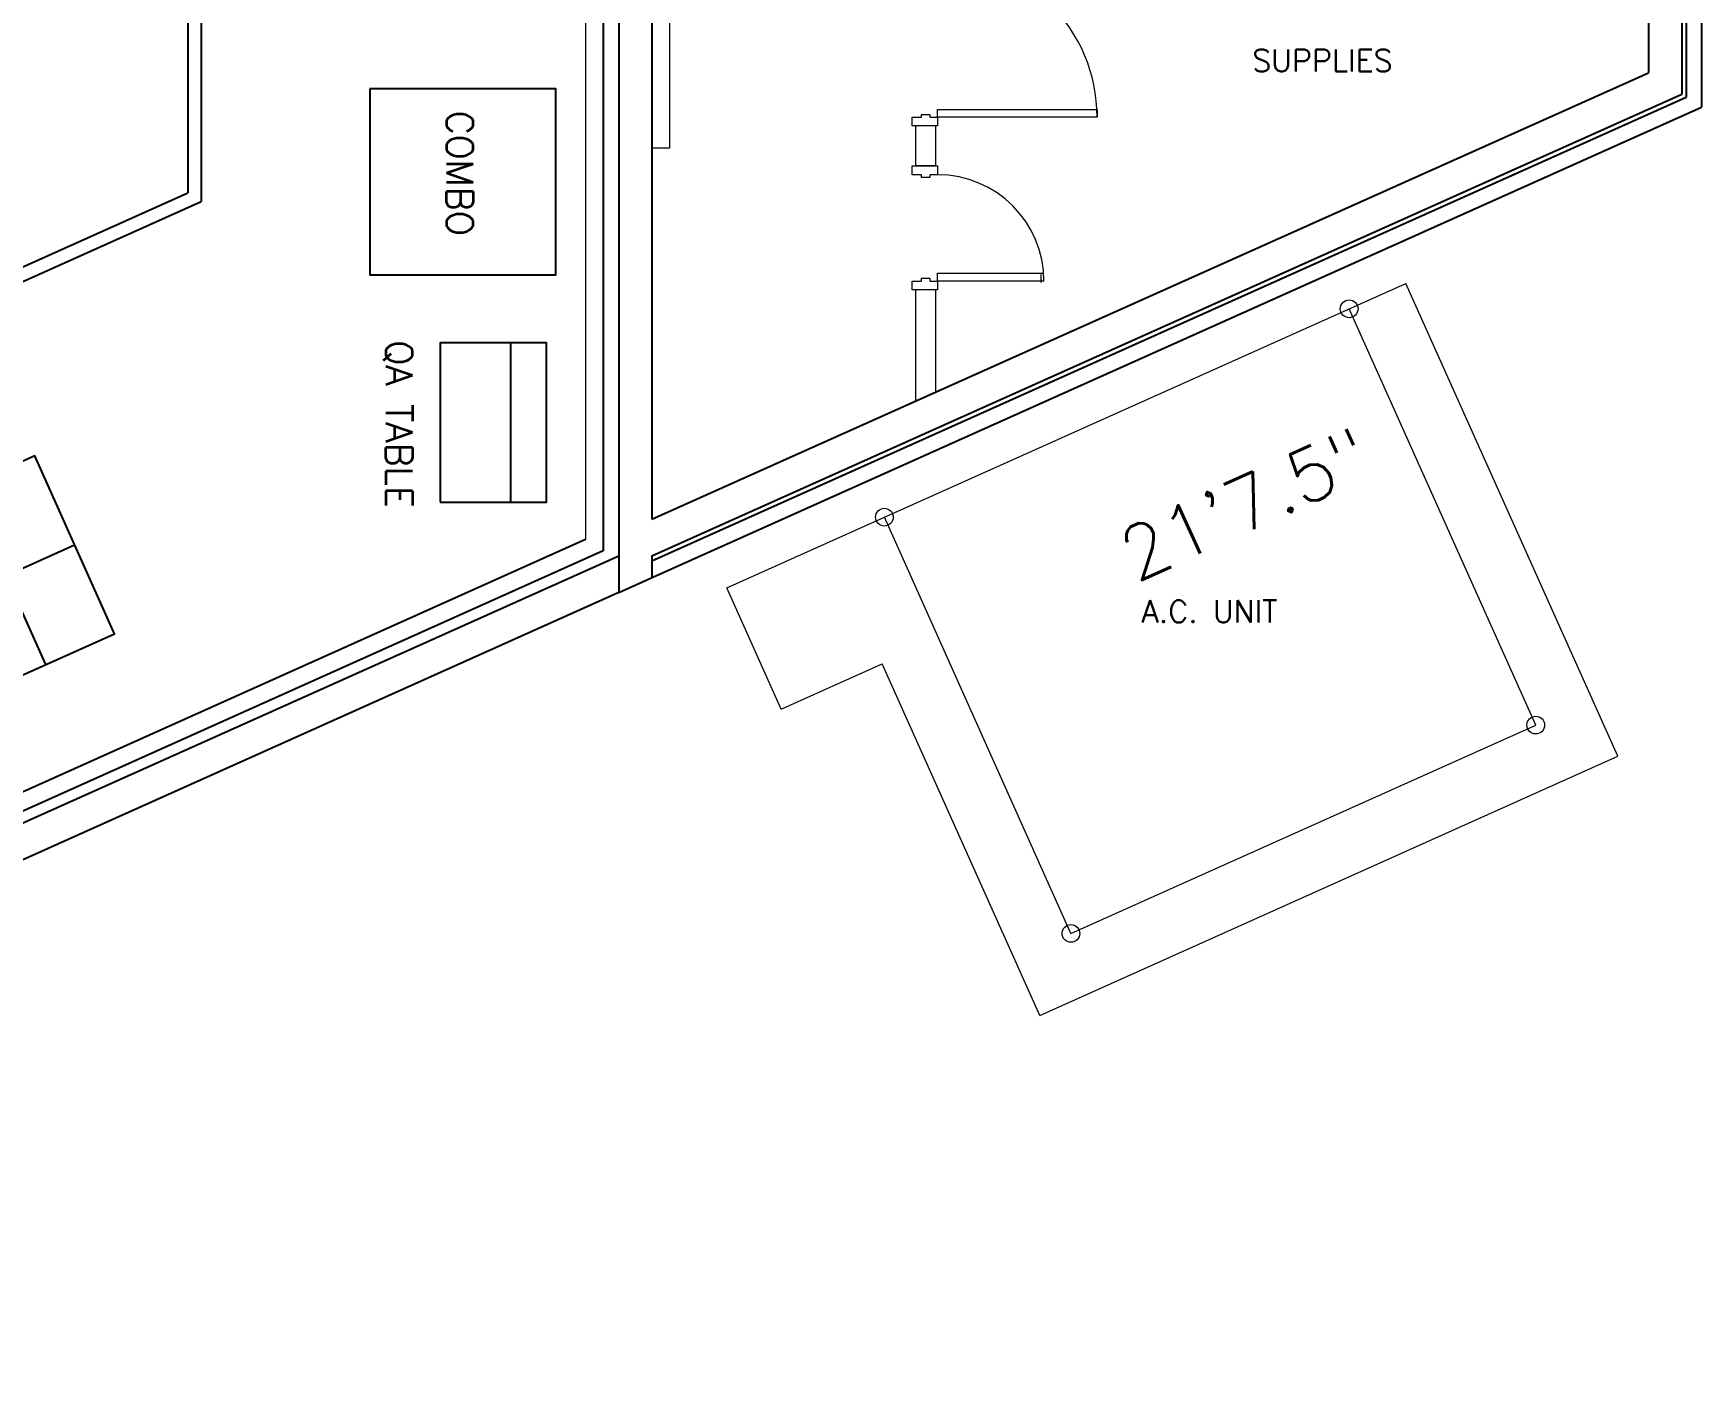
# Model space of a CAD drawing. Header units: inches. Extents: x -578 to 4567, y -980 to 6106.
# Drawn here: x 3347.3 to 3724, y 991.9 to 1294.9 of the extents above; entities that cross this region are included whole.
import ezdxf
from ezdxf.enums import TextEntityAlignment as Align

# ---------------------------------------------------------------- set-up
doc = ezdxf.new("R2010")
doc.units = ezdxf.units.IN
doc.header["$LTSCALE"] = 25.4
doc.header["$MEASUREMENT"] = 0
doc.layers.get('0').update_dxf_attribs({"linetype": 'CONTINUOUS', "lineweight": 20})
for name, color, linetype, lineweight in [('A-CURB', 13, 'CONTINUOUS', 20), ('A-DOOR', 1, 'CONTINUOUS', 20), ('A-EQ', 111, 'CONTINUOUS', 20), ('A-WALL-GWB', 2, 'CONTINUOUS', 0)]:
    doc.layers.add(name, color=color, linetype=linetype, lineweight=lineweight)
for name, color, linetype in [('A-DEMO', 1, 'CONTINUOUS'), ('A-DIMS', 1, 'CONTINUOUS'), ('A-ROOMNAME', 6, 'CONTINUOUS'), ('A-TEXT', 2, 'CONTINUOUS'), ('A-WALL-BRICK', 111, 'CONTINUOUS'), ('A-WALL-CMU', 30, 'CONTINUOUS'), ('A-WALL-IMP', 6, 'CONTINUOUS')]:
    doc.layers.add(name, color=color, linetype=linetype)
doc.styles.add('ROMANS', font='romans')
doc.styles.add('SIMPLEX', font='simplex')

# ---------------------------------------------------------------- blocks, each defined once
blk = doc.blocks.new('DOOR')
at = {"color": 0}
for p, q in [((-1.75, 0), (-1.75, 36)), ((-1.75, 36), (0, 36)), ((0, 36), (0, 0)), ((-38, -5.75), (-38, 0)), ((-38, 0), (-36, 0)), ((-36, 0), (-36, -1.75)), ((0, 0), (-1.75, 0)), ((0, -1.75), (0, 0)), ((0, 0), (2, 0)), ((2, 0), (2, -5.75)), ((-36, -1.75), (-35.375, -1.75)), ((-36, -3.625), (-36, -5.75)), ((-35.375, -3.625), (-36, -3.625)), ((-35.375, -1.75), (-35.375, -3.625)), ((-0.625, -1.75), (0, -1.75)), ((-0.625, -3.625), (-0.625, -1.75)), ((0, -3.625), (-0.625, -3.625)), ((0, -5.75), (0, -3.625)), ((-36, -5.75), (-38, -5.75)), ((2, -5.75), (0, -5.75))]:
    blk.add_line(p, q, dxfattribs=at)
at = {"color": 0, "lineweight": 15}
blk.add_arc((0, 0), 36, 90, 180, dxfattribs=at)

msp = doc.modelspace()

# ---------------------------------------------------------------- linework, layer by layer
at = {"layer": 'A-CURB'}
msp.add_line((3472, 1640), (3472, 1180.64686), dxfattribs=at)
at = {"layer": 'A-DEMO'}
for p, q in [((3382.213307, 1663.5), (3382.213307, 1258.90426)), ((3385.213307, 1663.5), (3385.213307, 1256.961438)), ((3180.437305, 1168.454283), (3382.213307, 1258.90426)), ((3181.664457, 1165.716748), (3385.213307, 1256.961438)), ((3455.177362, 1189.067224), (3455.177362, 1225.067224)), ((3350.137097, 1152.422028), (3332.142325, 1192.574091)), ((3472, 1180.64686), (3079.377516, 1004.646274)), ((3325.626414, 1165.545534), (3356.653008, 1179.450585)), ((3476, 1178.056431), (3081.01372, 1000.996228)), ((3479.5, 1176.885866), (3082.036344, 998.714948)), ((3479.5, 1168.666791), (3085.104228, 991.871112))]:
    msp.add_line(p, q, dxfattribs=at)
for points in [[(3423.29618, 1282.410137), (3423.29618, 1240.410137), (3465.29618, 1240.410137), (3465.29618, 1282.410137)], [(3439.177362, 1189.067224), (3463.177362, 1189.067224), (3463.177362, 1225.067224), (3439.177362, 1225.067224)], [(3334.6238, 1145.469502), (3365.650394, 1159.374554), (3347.655622, 1199.526617), (3316.629028, 1185.621565)]]:
    msp.add_lwpolyline(points, close=True, dxfattribs=at)
at = {"layer": 'A-DOOR'}
for p, q in [((3545.75, 1265.007879), (3551.5, 1265.007879)), ((3545.75, 1263.007879), (3545.75, 1265.007879)), ((3547.875, 1263.007879), (3545.75, 1263.007879)), ((3547.875, 1262.382879), (3547.875, 1263.007879)), ((3549.75, 1262.382879), (3547.875, 1262.382879)), ((3549.75, 1263.007879), (3549.75, 1262.382879)), ((3551.5, 1263.007879), (3549.75, 1263.007879)), ((3551.5, 1265.007879), (3551.5, 1263.007879)), ((3547.875, 1239.632879), (3549.75, 1239.632879)), ((3547.875, 1239.007879), (3547.875, 1239.632879)), ((3549.75, 1239.632879), (3549.75, 1239.007879)), ((3551.5, 1239.007879), (3551.5, 1240.757879)), ((3551.5, 1240.757879), (3575.5, 1240.757879)), ((3574.815677, 1240.450955), (3574.815677, 1238.700955)), ((3545.75, 1239.007879), (3547.875, 1239.007879)), ((3545.75, 1237.007879), (3545.75, 1239.007879)), ((3551.5, 1237.007879), (3545.75, 1237.007879)), ((3549.75, 1239.007879), (3551.5, 1239.007879)), ((3575.5, 1239.007879), (3551.5, 1239.007879)), ((3551.5, 1239.007879), (3551.5, 1237.007879))]:
    msp.add_line(p, q, dxfattribs=at)
msp.add_arc((3551.5, 1239.007879), 24, 0, 90, dxfattribs=at)
at = {"layer": 'A-EQ'}
for p, q in [((3503.888055, 1169.736153), (3657.19, 1238.456701)), ((3705.048952, 1131.692846), (3657.19, 1238.456701)), ((3686.547078, 1138.741296), (3644.414838, 1232.729989)), ((3581.608247, 1091.700445), (3539.476006, 1185.689137)), ((3516.159581, 1142.360806), (3503.888055, 1169.736153)), ((3516.159581, 1142.360806), (3538.972371, 1152.587078)), ((3574.559797, 1073.198571), (3538.972371, 1152.587078)), ((3581.608247, 1091.700445), (3686.547078, 1138.741296)), ((3574.559797, 1073.198571), (3705.048952, 1131.692846))]:
    msp.add_line(p, q, dxfattribs=at)
for centre in [(3644.414838, 1232.729989), (3539.476006, 1185.689137), (3686.547078, 1138.741296), (3581.608247, 1091.700445)]:
    msp.add_circle(centre, 2, dxfattribs=at)
at = {"layer": 'A-WALL-BRICK'}
for p, q in [((3720.5, 1485.5), (3720.5, 1280.535247)), ((3724, 1485.5), (3724, 1278.268622)), ((3487, 1175.864378), (3720.5, 1280.535247)), ((3487.203246, 1172.119919), (3724, 1278.268622))]:
    msp.add_line(p, q, dxfattribs=at)
at = {"layer": 'A-WALL-CMU'}
for p, q in [((3479.5, 1642), (3479.5, 1168.666791)), ((3487, 1642), (3487, 1185.204113)), ((3712, 1485.5), (3712, 1286.04137)), ((3719.5, 1485.5), (3719.5, 1281.183856)), ((3487, 1185.204113), (3712, 1286.04137)), ((3487, 1176.985358), (3719.5, 1281.183856)), ((3487, 1176.985358), (3487, 1172.028162)), ((3479.5, 1168.666791), (3487.203246, 1172.119919))]:
    msp.add_line(p, q, dxfattribs=at)
at = {"layer": 'A-WALL-GWB'}
for p, q in [((3491, 1335.5), (3491, 1269.007879)), ((3551, 1274.007879), (3546.5, 1274.007879)), ((3546.5, 1274.007879), (3546.5, 1265.007879)), ((3551, 1274.007879), (3551, 1265.007879)), ((3491, 1269.007879), (3487, 1269.007879)), ((3551, 1265.007879), (3546.5, 1265.007879)), ((3551, 1237.007879), (3546.5, 1237.007879)), ((3546.5, 1237.007879), (3546.5, 1211.869966)), ((3551, 1237.007879), (3551, 1213.886711))]:
    msp.add_line(p, q, dxfattribs=at)
at = {"layer": 'A-WALL-IMP'}
msp.add_line((3476, 1640), (3476, 1178.056431), dxfattribs=at)

# ---------------------------------------------------------------- block references
at = {"layer": 'A-DOOR', "rotation": 270}
msp.add_blockref('DOOR', (3551.5, 1276.007879), dxfattribs=at)

# ---------------------------------------------------------------- texts
at = {"layer": 'A-DEMO', "style": 'ROMANS'}
msp.add_text('COMBO', height=6, rotation=270, dxfattribs=at).set_placement((3440.601113, 1277.46417))
msp.add_text('QA TABLE', height=6, rotation=270, dxfattribs=at).set_placement((3426.907626, 1206.713872), align=Align.CENTER)
at = {"layer": 'A-DIMS', "style": 'SIMPLEX'}
msp.add_text('21\'7.5"', height=12, rotation=24.39290028, dxfattribs=at).set_placement((3620.945234, 1188.657374), align=Align.MIDDLE)
at = {"layer": 'A-ROOMNAME', "style": 'ROMANS'}
msp.add_text('SUPPLIES', height=5, dxfattribs=at).set_placement((3638.386234, 1288.790445), align=Align.MIDDLE)
at = {"layer": 'A-TEXT', "style": 'ROMANS'}
msp.add_text('A.C. UNIT', height=5, dxfattribs=at).set_placement((3612.901248, 1164.414275), align=Align.MIDDLE)

doc.saveas('drawing.dxf')
